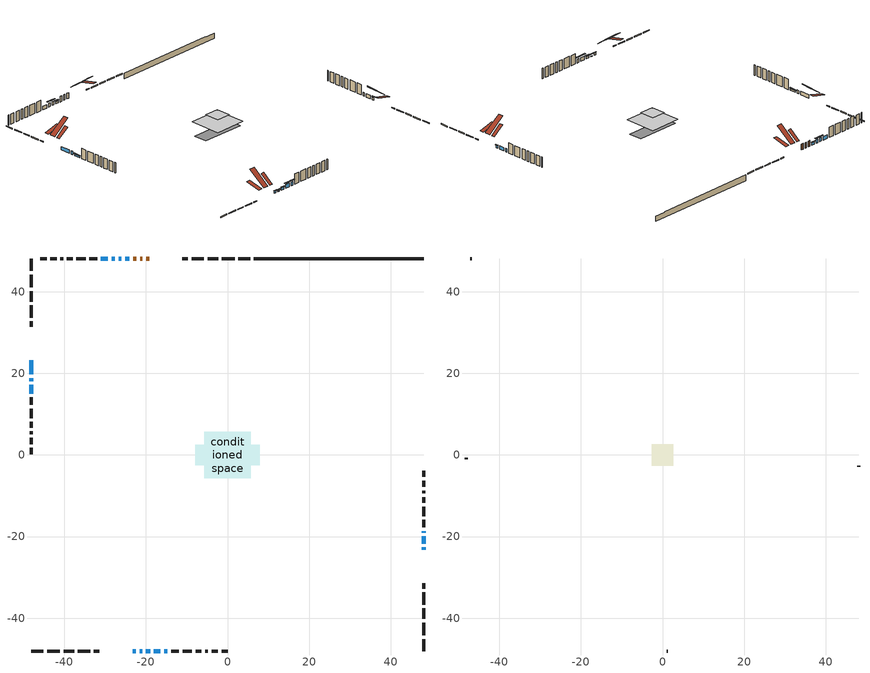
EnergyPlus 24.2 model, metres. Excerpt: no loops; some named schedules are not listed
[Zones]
conditioned space
 floor adiabatic (AdiabaticFloorConstruction): -5.71,-5.71 -5.71,5.71 5.71,5.71 5.71,-5.71 z1.99
 floor foundation (Slab1 construction): -7.89,-2.49 -7.89,2.49 7.89,2.49 7.89,-2.49 z-1.31
 wall outside (RimJoist1 construction): 5.56,48.04 2.67,48.04 / -48.04,-48.04 -45.15,-48.04 / -48.04,48.04 -48.04,45.15 / 48.04,-48.04 48.04,-45.15 z0.77:1.07
 wall outside (RimJoist2 construction): 1.74,48.04 -1.39,48.04 / -44.22,-48.04 -41.08,-48.04 / -48.04,44.22 -48.04,41.08 / 48.04,-44.22 48.04,-41.08 z0.77:1.07
 wall outside (RimJoist3 construction): -2.32,48.04 -4.89,48.04 / -40.16,-48.04 -37.59,-48.04 / -48.04,40.16 -48.04,37.59 / 48.04,-40.16 48.04,-37.59 z0.77:1.07
 wall outside (RimJoist4 construction): -5.81,48.04 -8.79,48.04 / -36.66,-48.04 -33.68,-48.04 / -48.04,36.66 -48.04,33.68 / 48.04,-36.66 48.04,-33.68 z0.77:1.07
 wall outside (RimJoist5 construction): -9.72,48.04 -11.04,48.04 / -32.76,-48.04 -31.44,-48.04 / -48.04,32.76 -48.04,31.44 / 48.04,-32.76 48.04,-31.44 z0.77:1.07
 wall outside (AdiabaticWallConstruction 1): -19.23,48.04 -19.93,48.04 / -20.86,48.04 -21.4,48.04 / -22.33,48.04 -23.12,48.04 z0.77:2.8
 wall outside (AdiabaticWallConstruction): -24.05,48.04 -25.12,48.04 / -23.25,-48.04 -22.49,-48.04 / -20.02,-48.04 -18.96,-48.04 z0.77:1.56; 48.04,-23.25 48.04,-22.64 z0.77:1.66; 48.04,-21.72 48.04,-19.98 / -48.04,23.25 -48.04,19.77 / 48.04,-19.05 48.04,-18.69 / -48.04,18.84 -48.04,18.13 / -29.3,48.04 -31.04,48.04 z0.77:1.99; -26.04,48.04 -26.66,48.04 / -27.58,48.04 -28.37,48.04 / -18.03,-48.04 -16.45,-48.04 / -15.52,-48.04 -14.74,-48.04 z0.77:2.12; -48.04,17.2 -48.04,15.07 z0.77:1.3; -21.56,-48.04 -20.95,-48.04 z0.77:1.05
 wall outside (Wall1 construction): -31.97,48.04 -33.85,48.04 / -13.81,-48.04 -11.93,-48.04 / -48.04,14.14 -48.04,12.26 / 48.04,-17.76 48.04,-15.88 z0.77:4.43
 wall outside (Wall2 construction): -34.78,48.04 -37.06,48.04 / -11,-48.04 -8.72,-48.04 / -48.04,11.33 -48.04,9.05 / 48.04,-14.95 48.04,-12.67 z0.77:4.43
 wall outside (Wall3 construction): -37.99,48.04 -39.38,48.04 / -7.79,-48.04 -6.4,-48.04 / -48.04,8.12 -48.04,6.73 / 48.04,-11.74 48.04,-10.35 z0.77:4.43
 wall outside (Wall4 construction): -40.31,48.04 -40.98,48.04 / -5.47,-48.04 -4.79,-48.04 / -48.04,5.8 -48.04,5.13 / 48.04,-9.42 48.04,-8.75 z0.77:4.43
 wall outside (Wall5 construction): -41.91,48.04 -43.43,48.04 / -3.86,-48.04 -2.34,-48.04 / -48.04,4.2 -48.04,2.67 / 48.04,-7.82 48.04,-6.3 z0.77:4.43
 wall outside (Wall6 construction): -44.36,48.04 -45.87,48.04 / -1.41,-48.04 0.09,-48.04 / -48.04,1.75 -48.04,0.24 / 48.04,-5.37 48.04,-3.86 z0.77:4.43
 wall foundation (FoundationWall1 construction): 6.49,48.04,-1.31 6.49,48.04,0.77 43.89,48.04,0.77 43.89,48.04,0.46 48.04,48.04,0.46 48.04,48.04,-1.31
 window (WindowConstruction): -24.05,48.04 -25.12,48.04 z0.77:1.56
 window (WindowConstruction 12): 48.04,-23.25 48.04,-22.64 z0.77:1.66
 window (WindowConstruction 7): 48.04,-21.71 48.04,-19.98 z0.77:1.99
 window (WindowConstruction 8): -26.04,48.04 -26.65,48.04 z0.77:2.12
 window (WindowConstruction 9): -23.25,-48.04 -22.49,-48.04 z0.77:1.56
 window (WindowConstruction 10): -48.04,23.25 -48.04,19.77 z0.77:1.99
 window (WindowConstruction 13): 48.04,-19.05 48.04,-18.69 z0.77:1.99
 window (WindowConstruction 14): -48.04,18.84 -48.04,18.13 z0.77:1.99
 window (WindowConstruction 1): -27.58,48.04 -28.37,48.04 z0.77:2.12
 window (WindowConstruction 2): -29.3,48.04 -31.04,48.04 z0.77:1.99
 window (WindowConstruction 3): -48.04,17.2 -48.04,15.07 z0.77:1.3
 window (WindowConstruction 11): -21.56,-48.04 -20.95,-48.04 z0.77:1.05
 window (WindowConstruction 4): -20.02,-48.04 -18.96,-48.04 z0.77:1.56
 window (WindowConstruction 5): -18.03,-48.04 -16.45,-48.04 z0.77:2.12
 window (WindowConstruction 6): -15.52,-48.04 -14.74,-48.04 z0.77:2.12
 door (Door): -19.23,48.04 -19.93,48.04 z0.77:2.8
 door (Door 1): -20.86,48.04 -21.4,48.04 z0.77:2.8
 door (Door 2): -22.33,48.04 -23.12,48.04 z0.77:2.8
 ceiling adiabatic (AdiabaticFloorConstruction): 5.71,-5.71 5.71,5.71 -5.71,5.71 -5.71,-5.71 z1.99
 roof outside (Roof3 construction): -18.3,48.04,4.43 -18.3,44.21,7.3 -17.1,44.21,7.3 -17.1,48.04,4.43; -24.18,-48.04,4.43 -24.18,-44.21,7.3 -25.38,-44.21,7.3 -25.38,-48.04,4.43; -48.04,24.18,4.43 -44.21,24.18,7.3 -44.21,25.38,7.3 -48.04,25.38,4.43; 48.04,-24.18,4.43 44.21,-24.18,7.3 44.21,-25.38,7.3 48.04,-25.38,4.43
attic - vented
 floor to conditioned space (Floor1 construction Reversed): -2.68,-2.68 -2.68,2.68 2.68,2.68 2.68,-2.68 z4.43
 floor to conditioned space (Floor2 construction Reversed): -2.26,-2.26 -2.26,2.26 2.26,2.26 2.26,-2.26 z4.43
 floor to conditioned space (Floor3 construction Reversed): -2.56,-2.56 -2.56,2.56 2.56,2.56 2.56,-2.56 z4.43
 wall outside (Wall7 construction): -46.8,48.04 -47.11,48.04 / 1.02,-48.04 1.34,-48.04 / -48.04,-0.69 -48.04,-1.01 / 48.04,-2.93 48.04,-2.62 z0.77:4.43
 roof outside (Roof1 construction): -13.33,48.04,4.43 -13.33,42.76,5.75 -11.97,42.76,5.75 -11.97,48.04,4.43; -29.15,-48.04,4.43 -29.15,-42.76,5.75 -30.51,-42.76,5.75 -30.51,-48.04,4.43; -48.04,29.15,4.43 -42.76,29.15,5.75 -42.76,30.51,5.75 -48.04,30.51,4.43; 48.04,-29.15,4.43 42.76,-29.15,5.75 42.76,-30.51,5.75 48.04,-30.51,4.43
 roof outside (Roof2 construction): -16.17,48.04,4.43 -16.17,41.93,9.01 -14.26,41.93,9.01 -14.26,48.04,4.43; -26.31,-48.04,4.43 -26.31,-41.93,9.01 -28.22,-41.93,9.01 -28.22,-48.04,4.43; -48.04,26.31,4.43 -41.93,26.31,9.01 -41.93,28.22,9.01 -48.04,28.22,4.43; 48.04,-26.31,4.43 41.93,-26.31,9.01 41.93,-28.22,9.01 48.04,-28.22,4.43
shading: -25.44,48.04 -23.72,48.04 -23.72,48.29 -25.44,48.29 z1.89; 48.04,-22.34 48.04,-23.55 48.29,-23.55 48.29,-22.34 z1.96; -27.26,48.04 -25.43,48.04 -25.43,48.34 -27.26,48.34 z2.73; -22.34,-48.04 -23.4,-48.04 -23.4,-48.24 -22.34,-48.24 z1.71; -29,48.04 -26.95,48.04 -26.95,48.34 -29,48.34 z2.75; -48.04,14.74 -48.04,17.53 -48.29,17.53 -48.29,14.74 z1.63; -20.39,-48.04 -22.12,-48.04 -22.12,-48.37 -20.39,-48.37 z1.61; -18.66,-48.04 -20.32,-48.04 -20.32,-48.29 -18.66,-48.29 z1.86; -15.82,-48.04 -18.66,-48.04 -18.66,-48.37 -15.82,-48.37 z2.75; -14.11,-48.04 -16.15,-48.04 -16.15,-48.37 -14.11,-48.37 z2.75
[Building]
Building 1: Terrain=Suburbs
[Site:Location]
Fredericton_NB: Latitude {deg}=45.87; Longitude {deg}=-66.54; Time Zone {hr}=-4; Elevation {m}=21; Keep Site Location Information=Yes
[Site:GroundTemperature:Shallow]
1.40444, -0.745387, -0.917552, 0.102649, 4.19819, 8.27465, 11.8087, 14.0475, 14.2377, 12.4168, 8.97287, 5.02146
[Site:WaterMainsTemperature]
Calculation Method=Schedule; Temperature Schedule=mains temperature schedule
[Material] Roughness=Rough; Thermal Absorptance=0.9
Name | Thickness {m} | Conductivity {W/m-K} | Density {kg/m3} | Specific Heat {J/kg-K} | Solar Absorptance | Visible Absorptance
asphalt or fiberglass shingles | 0.00635 | 0.162714 | 1121.4 | 1465.45 | 0.4 | 0.4
ceiling loosefill ins | 0.169333 | 0.0480833 | 16.02 | 1046.75 | 0.7 | 0.7
ceiling loosefill ins 1 | 0.254 | 0.0480833 | 16.02 | 1046.75 | 0.7 | 0.7
ceiling stud and cavity | 0.1397 | 0.185801 | 65.682 | 1177.47 | 0.7 | 0.7
ceiling stud and cavity 1 | 0.1397 | 0.146109 | 65.682 | 1177.47 | 0.7 | 0.7
ceiling stud and cavity 2 | 0.1397 | 0.130489 | 65.682 | 1177.47 | 0.7 | 0.7
concrete 4.0 in. | 0.1016 | 1.803125 | 2242.8 | 837.4 | 0.7 | 0.7
concrete 8.0 in. | 0.2032 | 1.803125 | 2242.8 | 837.4 | 0.7 | 0.7
door material | 0.04445 | 0.0451087 | 512.64 | 1214.23 | 0.7 | 0.7
exterior vertical ins | 0.0345519 | 0.029427 | 32.04 | 1214.23 | 0.7 | 0.7
floor covering | 0.0127 | 0.0433444 | 54.468 | 1339.84 | 0.6 | 0.6
floor rigid ins; wall rigid ins 1 | 0.512978 | 0.029427 | 32.04 | 1214.23 | 0.7 | 0.7
floor stud and cavity | 0.1397 | 1.75129 | 37.0049 | 1207.88 | 0.7 | 0.7
furniture material conditioned space 1 | 0.1524 | 0.115458 | 640.8 | 1214.23 | 0.6 | 0.6
gypsum board | 0.0127 | 0.160291 | 801 | 837.4 | 0.6 | 0.6
gypsum board 1 | 0.0127 | 0.160291 | 801 | 837.4 | 0.7 | 0.7
osb sheathing 0.5 in. | 0.0127 | 0.115458 | 512.64 | 1214.23 | 0.7 | 0.7
osb sheathing 0.75 in. | 0.01905 | 0.115458 | 512.64 | 1214.23 | 0.7 | 0.7
osb sheathing 2.0 in. | 0.0508 | 0.115458 | 512.64 | 1214.23 | 0.7 | 0.7
rim joist rigid ins; wall rigid ins | 0.051816 | 0.029427 | 32.04 | 1214.23 | 0.7 | 0.7
rim joist stud and cavity | 0.0508 | 0.229734 | 125.044 | 1163.47 | 0.6 | 0.6
rim joist stud and cavity 1 | 0.0508 | 0.02892 | 125.044 | 1163.47 | 0.6 | 0.6
rim joist stud and cavity 2 | 0.0508 | 0.0362173 | 125.044 | 1163.47 | 0.6 | 0.6
rim joist stud and cavity 3 | 0.0508 | 0.243296 | 125.044 | 1163.47 | 0.6 | 0.6
rim joist stud and cavity 4 | 0.0508 | 0.044277 | 125.044 | 1163.47 | 0.6 | 0.6
roof stud and cavity | 0.2032 | 0.140128 | 78.34581 | 1123.46 | 0.7 | 0.7
wall stud and cavity | 0.1397 | 0.087185 | 139.0536 | 1170.24 | 0.7 | 0.7
wall stud and cavity 1 | 0.1397 | 0.495891 | 139.0536 | 1170.24 | 0.7 | 0.7
wall stud and cavity 2 | 0.1397 | 0.0981912 | 139.0536 | 1170.24 | 0.7 | 0.7
wall stud and cavity 3 | 0.1397 | 0.104807 | 139.0536 | 1170.24 | 0.7 | 0.7
wall stud and cavity 4 | 0.1397 | 0.0983129 | 139.0536 | 1170.24 | 0.7 | 0.7
wall stud and cavity 5 | 0.1397 | 0.0985572 | 139.0536 | 1170.24 | 0.7 | 0.7
wall stud and cavity 6 | 0.0889 | 6.1454 | 50.32683 | 1063.81 | 0.6 | 0.6
wall stud and cavity 7 | 0.0889 | 0.380278 | 52.3479 | 1209.89 | 0.7 | 0.7
wall stud and cavity 8 | 0.0889 | 0.391764 | 83.0341 | 1211.67 | 0.7 | 0.7
wood siding | 0.0254 | 0.102417 | 544.68 | 1172.36 | 0.4 | 0.4
wood siding 1 | 0.00254 | 0.102417 | 544.68 | 1172.36 | 0.4 | 0.4
wood siding 2; wood siding 3; wood siding 4 | 0.0254 | 0.102417 | 544.68 | 1172.36 | 0.7 | 0.7
[WindowMaterial:SimpleGlazingSystem]
Name | U-Factor {W/m2-K} | Solar Heat Gain Coefficient
WindowMaterial | 2.12187 | 0.48
WindowMaterial 1 | 2.086665 | 0.5
WindowMaterial 2 | 1.95437 | 0.58
WindowMaterial 3 | 2.18546 | 0.43
WindowMaterial 4 | 2.00377 | 0.56
WindowMaterial 5 | 2.12868 | 0.47
WindowMaterial 6 | 2.10143 | 0.49
WindowMaterial 7 | 3.077476 | 0.48
WindowMaterial 8 | 2.97981 | 0.61
WindowMaterial 9 | 2.22918 | 0.4
[Construction]
AdiabaticFloorConstruction: floor stud and cavity, floor rigid ins, osb sheathing 0.75 in., floor covering
AdiabaticWallConstruction: wood siding 3, wall rigid ins 1, wall stud and cavity 7, gypsum board
AdiabaticWallConstruction 1: wood siding 4, wall rigid ins 1, wall stud and cavity 7, gypsum board
Door; Door 1; Door 2: door material
Floor1 construction Reversed: gypsum board, ceiling stud and cavity, ceiling loosefill ins
Floor2 construction Reversed: gypsum board, ceiling stud and cavity 1, ceiling loosefill ins 1
Floor3 construction Reversed: gypsum board, ceiling stud and cavity 2, ceiling loosefill ins 1
FoundationWall1 construction: concrete 8.0 in., gypsum board 1
furniture construction conditioned space 1: furniture material conditioned space 1
PartitionWallConstruction: gypsum board, wall stud and cavity 8, gypsum board
RimJoist1 construction: wood siding 2, rim joist rigid ins, osb sheathing 2.0 in., rim joist stud and cavity
RimJoist2 construction: wood siding 2, osb sheathing 2.0 in., rim joist stud and cavity 1
RimJoist3 construction: wood siding 2, osb sheathing 2.0 in., rim joist stud and cavity 2
RimJoist4 construction: wood siding 2, rim joist rigid ins, osb sheathing 2.0 in., rim joist stud and cavity 3
RimJoist5 construction: wood siding 2, osb sheathing 2.0 in., rim joist stud and cavity 4
Roof1 construction; Roof2 construction: asphalt or fiberglass shingles
Roof3 construction: asphalt or fiberglass shingles, osb sheathing 0.75 in., roof stud and cavity, gypsum board
Slab1 construction: concrete 4.0 in.
Wall1 construction: wood siding, osb sheathing 0.5 in., wall stud and cavity, gypsum board
Wall2 construction: wood siding, wall rigid ins, osb sheathing 0.5 in., wall stud and cavity 1, gypsum board
Wall3 construction: wood siding, osb sheathing 0.5 in., wall stud and cavity 2, gypsum board
Wall4 construction: wood siding, osb sheathing 0.5 in., wall stud and cavity 3, gypsum board
Wall5 construction: wood siding, osb sheathing 0.5 in., wall stud and cavity 4, gypsum board
Wall6 construction: wood siding, osb sheathing 0.5 in., wall stud and cavity 5, gypsum board
Wall7 construction: wood siding 1, wall stud and cavity 6
WindowConstruction; WindowConstruction 4: WindowMaterial
WindowConstruction 1; WindowConstruction 6; WindowConstruction 7: WindowMaterial 1
WindowConstruction 10; WindowConstruction 2: WindowMaterial 2
WindowConstruction 11: WindowMaterial 7
WindowConstruction 12: WindowMaterial 8
WindowConstruction 13; WindowConstruction 14: WindowMaterial 9
WindowConstruction 3: WindowMaterial 3
WindowConstruction 5: WindowMaterial 4
WindowConstruction 8: WindowMaterial 5
WindowConstruction 9: WindowMaterial 6
[Zone] Multiplier=1; Part of Total Floor Area=Yes
Name | Volume {m3}
attic - vented | 48.9361
conditioned space | 481.6
[Space]
Name | Zone | Volume {m3}
attic - vented 1 | attic - vented | 48.9361
conditioned space 1 | conditioned space | 481.6
[ZoneInfiltration:EffectiveLeakageArea]
infil attic - vented 1: Zone or Space=attic - vented 1; Schedule=Always On Discrete; Effective Air Leakage Area {cm2}=3021.6; Stack Coefficient=0.000573189; Wind Coefficient=1.61759e-05
[ZoneMixing]
whole house fan mix: Zone or Space=attic - vented; Schedule=Always On Continuous; Design Flow Rate Calculation Method=Flow/Zone; Design Flow Rate {m3/s}=0; Source Zone or Space=conditioned space
[SurfaceProperty:ExposedFoundationPerimeter]
Slab1: Exposed Perimeter Calculation Method=TotalExposedPerimeter; Total Exposed Perimeter {m}=41.55
[InternalMass] Zone or ZoneList=conditioned space; Space or SpaceList=conditioned space 1
Name | Construction | Surface Area {m2}
furniture mass conditioned space 1 | furniture construction conditioned space 1 | 83.568
partition wall mass | PartitionWallConstruction | 208.92
[Lights]
interior lighting: Zone or ZoneList or Space or SpaceList=conditioned space 1; Schedule=interior lighting schedule; Design Level Calculation Method=LightingLevel; Lighting Level {W}=343.2; Return Air Fraction=0; Fraction Radiant=0.6; Fraction Visible=0.2; Fraction Replaceable=1
[People]
occupants: Zone or ZoneList or Space or SpaceList=conditioned space 1; Number of People Schedule=occupants schedule; Number of People Calculation Method=People; Number of People=3; Fraction Radiant=0.314171; Sensible Heat Fraction=0.56303; Activity Level Schedule=occupants activity schedule; Carbon Dioxide Generation Rate {m3/s-W}=0; Enable ASHRAE 55 Comfort Warnings=No; Mean Radiant Temperature Calculation Type=EnclosureAveraged
[ElectricEquipment] Zone or ZoneList or Space or SpaceList=conditioned space 1; Design Level Calculation Method=EquipmentLevel
Name | Schedule | Design Level {W} | Fraction Latent | Fraction Radiant | Fraction Lost
clothes dryer | clothes dryer schedule | 140.772 | 0.015 | 0.081 | 0.85
clothes washer | clothes washer schedule | 32.1985 | 0.03 | 0.162 | 0.7
cooking range | cooking range schedule | 215.147 | 0.08 | 0.432 | 0.2
dishwasher | dishwasher schedule | 66.8632 | 0.3 | 0.18 | 0.4
fridge | fridge schedule | 72.9452 | 0 | 0.6 | 0
mech vent bath fan 0 | mech vent bath fan 0 schedule | 25.1 | 0 | 0 | 1
mech vent bath fan 1 | mech vent bath fan 1 schedule | 25.1 | 0 | 0 | 1
mech vent house fan | mech vent house fan schedule | 0 | 0 | 0 | 1
mech vent house fan cfis | mech vent house fan cfis schedule | 0 | 0 | 0 | 0
misc plug loads | misc plug loads schedule | 494.7 | 0.045 | 0.513 | 0.1
whole house fan | Always On Discrete | 0 | 0 | 0 | 1
[OtherEquipment] Zone or ZoneList or Space or SpaceList=conditioned space 1; Design Level Calculation Method=EquipmentLevel
Name | Fuel Type | Schedule | Design Level {W} | Fraction Latent | Fraction Radiant | Fraction Lost
clothes dryer 1 | Electricity | clothes dryer schedule | 0 | 0.015 | 0.081 | 0.85
cooking range 1 | Electricity | cooking range schedule | 0 | 0.08 | 0.432 | 0.2
general water use latent | None | general water use schedule | 62.594 | 1 | 0 | 0
general water use sensible | None | general water use schedule | -61.6891 | 0 | 0.6 | 0
mech vent house fan latent load | None | Always On Discrete | 0 | 1 | 0 | 0
mech vent house fan sensible load | None | Always On Discrete | 0 | 0 | 0 | 0
water heater energy adjustment1 | Electricity | Always On Discrete | 0.01 | 0 | 0 | 1
[ZoneInfiltration:DesignFlowRate] Zone or ZoneList or Space or SpaceList=conditioned space 1; Schedule=Always On Discrete; Design Flow Rate Calculation Method=Flow/Zone; Design Flow Rate {m3/s}=0
infil flow; natural vent flow; whole house fan flow
[Foundation:Kiva]
Foundation Kiva 1: Initial Indoor Air Temperature {C}=18; Wall Height Above Grade {m}=0.769986; Wall Depth Below Slab {m}=0.2032; Custom Block Material Name 1=exterior vertical ins; Custom Block Depth 1 {m}=2.07999; Custom Block X Position 1 {m}=0.2159; Custom Block Z Position 1 {m}=0
[Foundation:Kiva:Settings]
Soil Conductivity {W/m-K}=0.849921; Soil Density {kg/m3}=1842.3; Soil Specific Heat {J/kg-K}=418.7; Ground Solar Absorptivity=0.9; Ground Thermal Absorptivity=0.9; Ground Surface Roughness {m}=0.03; Far-Field Width {m}=40; Deep-Ground Boundary Condition=ZeroFlux; Deep-Ground Depth {m}=40; Minimum Cell Dimension {m}=0.2; Maximum Cell Growth Coefficient=3; Simulation Timestep=Timestep
[Exterior:Lights]
exterior lighting: Schedule=exterior lighting schedule; Design Level {W}=75.6
[Schedule:Constant]
Name | Hourly Value
Always On Continuous; mech vent house fan schedule; mech vent house fan cfis schedule; Always On Discrete | 1
occupants activity schedule | 117.228
fridge schedule | 0
[Schedule:Week:Daily]
interior lighting schedule Week Rule - Jan1-Jan27: interior lighting schedule day, interior lighting schedule day, interior lighting schedule day, interior lighting schedule day, interior lighting schedule day, interior lighting schedule day, interior lighting schedule day, interior lighting schedule default day, interior lighting schedule default day, interior lighting schedule default day, interior lighting schedule default day, interior lighting schedule default day
interior lighting schedule Week Rule - Jan28-Feb3: interior lighting schedule day, interior lighting schedule day, interior lighting schedule day, interior lighting schedule day, interior lighting schedule day 1, interior lighting schedule day 1, interior lighting schedule day 1, interior lighting schedule default day, interior lighting schedule default day, interior lighting schedule default day, interior lighting schedule default day, interior lighting schedule default day
interior lighting schedule Week Rule - Feb4-Feb24: interior lighting schedule day 1, interior lighting schedule day 1, interior lighting schedule day 1, interior lighting schedule day 1, interior lighting schedule day 1, interior lighting schedule day 1, interior lighting schedule day 1, interior lighting schedule default day, interior lighting schedule default day, interior lighting schedule default day, interior lighting schedule default day, interior lighting schedule default day
interior lighting schedule Week Rule - Feb25-Mar3: interior lighting schedule day 1, interior lighting schedule day 1, interior lighting schedule day 1, interior lighting schedule day 1, interior lighting schedule day 2, interior lighting schedule day 2, interior lighting schedule day 2, interior lighting schedule default day, interior lighting schedule default day, interior lighting schedule default day, interior lighting schedule default day, interior lighting schedule default day
interior lighting schedule Week Rule - Mar4-Mar31: interior lighting schedule day 2, interior lighting schedule day 2, interior lighting schedule day 2, interior lighting schedule day 2, interior lighting schedule day 2, interior lighting schedule day 2, interior lighting schedule day 2, interior lighting schedule default day, interior lighting schedule default day, interior lighting schedule default day, interior lighting schedule default day, interior lighting schedule default day
interior lighting schedule Week Rule - Apr1-Apr28: interior lighting schedule day 3, interior lighting schedule day 3, interior lighting schedule day 3, interior lighting schedule day 3, interior lighting schedule day 3, interior lighting schedule day 3, interior lighting schedule day 3, interior lighting schedule default day, interior lighting schedule default day, interior lighting schedule default day, interior lighting schedule default day, interior lighting schedule default day
interior lighting schedule Week Rule - Apr29-May5: interior lighting schedule day 3, interior lighting schedule day 3, interior lighting schedule day 4, interior lighting schedule day 4, interior lighting schedule day 4, interior lighting schedule day 4, interior lighting schedule day 4, interior lighting schedule default day, interior lighting schedule default day, interior lighting schedule default day, interior lighting schedule default day, interior lighting schedule default day
interior lighting schedule Week Rule - May6-May26: interior lighting schedule day 4, interior lighting schedule day 4, interior lighting schedule day 4, interior lighting schedule day 4, interior lighting schedule day 4, interior lighting schedule day 4, interior lighting schedule day 4, interior lighting schedule default day, interior lighting schedule default day, interior lighting schedule default day, interior lighting schedule default day, interior lighting schedule default day
interior lighting schedule Week Rule - May27-Jun2: interior lighting schedule day 4, interior lighting schedule day 4, interior lighting schedule day 4, interior lighting schedule day 4, interior lighting schedule day 4, interior lighting schedule day 5, interior lighting schedule day 5, interior lighting schedule default day, interior lighting schedule default day, interior lighting schedule default day, interior lighting schedule default day, interior lighting schedule default day
interior lighting schedule Week Rule - Jun3-Jun30: interior lighting schedule day 5, interior lighting schedule day 5, interior lighting schedule day 5, interior lighting schedule day 5, interior lighting schedule day 5, interior lighting schedule day 5, interior lighting schedule day 5, interior lighting schedule default day, interior lighting schedule default day, interior lighting schedule default day, interior lighting schedule default day, interior lighting schedule default day
interior lighting schedule Week Rule - Jul1-Jul28: interior lighting schedule day 6, interior lighting schedule day 6, interior lighting schedule day 6, interior lighting schedule day 6, interior lighting schedule day 6, interior lighting schedule day 6, interior lighting schedule day 6, interior lighting schedule default day, interior lighting schedule default day, interior lighting schedule default day, interior lighting schedule default day, interior lighting schedule default day
interior lighting schedule Week Rule - Jul29-Aug4: interior lighting schedule day 6, interior lighting schedule day 6, interior lighting schedule day 6, interior lighting schedule day 7, interior lighting schedule day 7, interior lighting schedule day 7, interior lighting schedule day 7, interior lighting schedule default day, interior lighting schedule default day, interior lighting schedule default day, interior lighting schedule default day, interior lighting schedule default day
interior lighting schedule Week Rule - Aug5-Aug25: interior lighting schedule day 7, interior lighting schedule day 7, interior lighting schedule day 7, interior lighting schedule day 7, interior lighting schedule day 7, interior lighting schedule day 7, interior lighting schedule day 7, interior lighting schedule default day, interior lighting schedule default day, interior lighting schedule default day, interior lighting schedule default day, interior lighting schedule default day
interior lighting schedule Week Rule - Aug26-Sep1: interior lighting schedule day 7, interior lighting schedule day 7, interior lighting schedule day 7, interior lighting schedule day 7, interior lighting schedule day 7, interior lighting schedule day 7, interior lighting schedule day 8, interior lighting schedule default day, interior lighting schedule default day, interior lighting schedule default day, interior lighting schedule default day, interior lighting schedule default day
interior lighting schedule Week Rule - Sep2-Sep29: interior lighting schedule day 8, interior lighting schedule day 8, interior lighting schedule day 8, interior lighting schedule day 8, interior lighting schedule day 8, interior lighting schedule day 8, interior lighting schedule day 8, interior lighting schedule default day, interior lighting schedule default day, interior lighting schedule default day, interior lighting schedule default day, interior lighting schedule default day
interior lighting schedule Week Rule - Sep30-Oct6: interior lighting schedule day 8, interior lighting schedule day 9, interior lighting schedule day 9, interior lighting schedule day 9, interior lighting schedule day 9, interior lighting schedule day 9, interior lighting schedule day 9, interior lighting schedule default day, interior lighting schedule default day, interior lighting schedule default day, interior lighting schedule default day, interior lighting schedule default day
interior lighting schedule Week Rule - Oct7-Oct27: interior lighting schedule day 9, interior lighting schedule day 9, interior lighting schedule day 9, interior lighting schedule day 9, interior lighting schedule day 9, interior lighting schedule day 9, interior lighting schedule day 9, interior lighting schedule default day, interior lighting schedule default day, interior lighting schedule default day, interior lighting schedule default day, interior lighting schedule default day
interior lighting schedule Week Rule - Oct28-Nov3: interior lighting schedule day 9, interior lighting schedule day 9, interior lighting schedule day 9, interior lighting schedule day 9, interior lighting schedule day 10, interior lighting schedule day 10, interior lighting schedule day 10, interior lighting schedule default day, interior lighting schedule default day, interior lighting schedule default day, interior lighting schedule default day, interior lighting schedule default day
interior lighting schedule Week Rule - Nov4-Nov24: interior lighting schedule day 10, interior lighting schedule day 10, interior lighting schedule day 10, interior lighting schedule day 10, interior lighting schedule day 10, interior lighting schedule day 10, interior lighting schedule day 10, interior lighting schedule default day, interior lighting schedule default day, interior lighting schedule default day, interior lighting schedule default day, interior lighting schedule default day
interior lighting schedule Week Rule - Nov25-Dec1: interior lighting schedule day 10, interior lighting schedule day 10, interior lighting schedule day 10, interior lighting schedule day 10, interior lighting schedule day 10, interior lighting schedule day 10, interior lighting schedule day 11, interior lighting schedule default day, interior lighting schedule default day, interior lighting schedule default day, interior lighting schedule default day, interior lighting schedule default day
interior lighting schedule Week Rule - Dec2-Dec31: interior lighting schedule day 11, interior lighting schedule day 11, interior lighting schedule day 11, interior lighting schedule day 11, interior lighting schedule day 11, interior lighting schedule day 11, interior lighting schedule day 11, interior lighting schedule default day, interior lighting schedule default day, interior lighting schedule default day, interior lighting schedule default day, interior lighting schedule default day
occupants schedule Week Rule - Jan1-Dec31: occupants schedule day, occupants schedule day, occupants schedule day, occupants schedule day, occupants schedule day, occupants schedule day, occupants schedule day, occupants schedule default day, occupants schedule default day, occupants schedule default day, occupants schedule default day, occupants schedule default day
clothes dryer schedule Week Rule - Jan1-Dec31: clothes dryer schedule day, clothes dryer schedule day, clothes dryer schedule day, clothes dryer schedule day, clothes dryer schedule day, clothes dryer schedule day, clothes dryer schedule day, clothes dryer schedule default day, clothes dryer schedule default day, clothes dryer schedule default day, clothes dryer schedule default day, clothes dryer schedule default day
clothes washer schedule Week Rule - Jan1-Dec31: clothes washer schedule day, clothes washer schedule day, clothes washer schedule day, clothes washer schedule day, clothes washer schedule day, clothes washer schedule day, clothes washer schedule day, clothes washer schedule default day, clothes washer schedule default day, clothes washer schedule default day, clothes washer schedule default day, clothes washer schedule default day
cooking range schedule Week Rule - Jan1-Dec31: cooking range schedule day, cooking range schedule day, cooking range schedule day, cooking range schedule day, cooking range schedule day, cooking range schedule day, cooking range schedule day, cooking range schedule default day, cooking range schedule default day, cooking range schedule default day, cooking range schedule default day, cooking range schedule default day
dishwasher schedule Week Rule - Jan1-Dec31: dishwasher schedule day, dishwasher schedule day, dishwasher schedule day, dishwasher schedule day, dishwasher schedule day, dishwasher schedule day, dishwasher schedule day, dishwasher schedule default day, dishwasher schedule default day, dishwasher schedule default day, dishwasher schedule default day, dishwasher schedule default day
mech vent bath fan 0 schedule Week Rule - Jan1-Dec31: mech vent bath fan 0 schedule day, mech vent bath fan 0 schedule day, mech vent bath fan 0 schedule day, mech vent bath fan 0 schedule day, mech vent bath fan 0 schedule day, mech vent bath fan 0 schedule day, mech vent bath fan 0 schedule day, mech vent bath fan 0 schedule default day, mech vent bath fan 0 schedule default day, mech vent bath fan 0 schedule default day, mech vent bath fan 0 schedule default day, mech vent bath fan 0 schedule default day
mech vent bath fan 1 schedule Week Rule - Jan1-Dec31: mech vent bath fan 1 schedule day, mech vent bath fan 1 schedule day, mech vent bath fan 1 schedule day, mech vent bath fan 1 schedule day, mech vent bath fan 1 schedule day, mech vent bath fan 1 schedule day, mech vent bath fan 1 schedule day, mech vent bath fan 1 schedule default day, mech vent bath fan 1 schedule default day, mech vent bath fan 1 schedule default day, mech vent bath fan 1 schedule default day, mech vent bath fan 1 schedule default day
misc plug loads schedule Week Rule - Jan1-Dec31: misc plug loads schedule day, misc plug loads schedule day, misc plug loads schedule day, misc plug loads schedule day, misc plug loads schedule day, misc plug loads schedule day, misc plug loads schedule day, misc plug loads schedule default day, misc plug loads schedule default day, misc plug loads schedule default day, misc plug loads schedule default day, misc plug loads schedule default day
general water use schedule Week Rule - Jan1-Dec31: general water use schedule day, general water use schedule day, general water use schedule day, general water use schedule day, general water use schedule day, general water use schedule day, general water use schedule day, general water use schedule default day, general water use schedule default day, general water use schedule default day, general water use schedule default day, general water use schedule default day
exterior lighting schedule Week Rule - Jan1-Jan27: exterior lighting schedule day, exterior lighting schedule day, exterior lighting schedule day, exterior lighting schedule day, exterior lighting schedule day, exterior lighting schedule day, exterior lighting schedule day, exterior lighting schedule default day, exterior lighting schedule default day, exterior lighting schedule default day, exterior lighting schedule default day, exterior lighting schedule default day
exterior lighting schedule Week Rule - Jan28-Feb3: exterior lighting schedule day, exterior lighting schedule day, exterior lighting schedule day, exterior lighting schedule day, exterior lighting schedule day 1, exterior lighting schedule day 1, exterior lighting schedule day 1, exterior lighting schedule default day, exterior lighting schedule default day, exterior lighting schedule default day, exterior lighting schedule default day, exterior lighting schedule default day
[Schedule:Year]
interior lighting schedule: interior lighting schedule Week Rule - Jan1-Jan27, 1, 1, 1, 27, interior lighting schedule Week Rule - Jan28-Feb3, 1, 28, 2, 3, interior lighting schedule Week Rule - Feb4-Feb24, 2, 4, 2, 24, interior lighting schedule Week Rule - Feb25-Mar3, 2, 25, 3, 3, interior lighting schedule Week Rule - Mar4-Mar31, 3, 4, 3, 31, interior lighting schedule Week Rule - Apr1-Apr28, 4, 1, 4, 28, interior lighting schedule Week Rule - Apr29-May5, 4, 29, 5, 5, interior lighting schedule Week Rule - May6-May26, 5, 6, 5, 26, interior lighting schedule Week Rule - May27-Jun2, 5, 27, 6, 2, interior lighting schedule Week Rule - Jun3-Jun30, 6, 3, 6, 30, interior lighting schedule Week Rule - Jul1-Jul28, 7, 1, 7, 28, interior lighting schedule Week Rule - Jul29-Aug4, 7, 29, 8, 4, interior lighting schedule Week Rule - Aug5-Aug25, 8, 5, 8, 25, interior lighting schedule Week Rule - Aug26-Sep1, 8, 26, 9, 1, interior lighting schedule Week Rule - Sep2-Sep29, 9, 2, 9, 29, interior lighting schedule Week Rule - Sep30-Oct6, 9, 30, 10, 6, interior lighting schedule Week Rule - Oct7-Oct27, 10, 7, 10, 27, interior lighting schedule Week Rule - Oct28-Nov3, 10, 28, 11, 3, interior lighting schedule Week Rule - Nov4-Nov24, 11, 4, 11, 24, interior lighting schedule Week Rule - Nov25-Dec1, 11, 25, 12, 1, interior lighting schedule Week Rule - Dec2-Dec31, 12, 2, 12, 31
occupants schedule: occupants schedule Week Rule - Jan1-Dec31, 1, 1, 12, 31
clothes dryer schedule: clothes dryer schedule Week Rule - Jan1-Dec31, 1, 1, 12, 31
clothes washer schedule: clothes washer schedule Week Rule - Jan1-Dec31, 1, 1, 12, 31
cooking range schedule: cooking range schedule Week Rule - Jan1-Dec31, 1, 1, 12, 31
dishwasher schedule: dishwasher schedule Week Rule - Jan1-Dec31, 1, 1, 12, 31
mech vent bath fan 0 schedule: mech vent bath fan 0 schedule Week Rule - Jan1-Dec31, 1, 1, 12, 31
mech vent bath fan 1 schedule: mech vent bath fan 1 schedule Week Rule - Jan1-Dec31, 1, 1, 12, 31
misc plug loads schedule: misc plug loads schedule Week Rule - Jan1-Dec31, 1, 1, 12, 31
general water use schedule: general water use schedule Week Rule - Jan1-Dec31, 1, 1, 12, 31
exterior lighting schedule: exterior lighting schedule Week Rule - Jan1-Jan27, 1, 1, 1, 27, exterior lighting schedule Week Rule - Jan28-Feb3, 1, 28, 2, 3, exterior lighting schedule Week Rule - Feb4-Feb24, 2, 4, 2, 24, exterior lighting schedule Week Rule - Feb25-Mar3, 2, 25, 3, 3, exterior lighting schedule Week Rule - Mar4-Mar31, 3, 4, 3, 31, exterior lighting schedule Week Rule - Apr1-Apr28, 4, 1, 4, 28, exterior lighting schedule Week Rule - Apr29-May5, 4, 29, 5, 5, exterior lighting schedule Week Rule - May6-May26, 5, 6, 5, 26, exterior lighting schedule Week Rule - May27-Jun2, 5, 27, 6, 2, exterior lighting schedule Week Rule - Jun3-Jun30, 6, 3, 6, 30, exterior lighting schedule Week Rule - Jul1-Jul28, 7, 1, 7, 28, exterior lighting schedule Week Rule - Jul29-Aug4, 7, 29, 8, 4, exterior lighting schedule Week Rule - Aug5-Aug25, 8, 5, 8, 25, exterior lighting schedule Week Rule - Aug26-Sep1, 8, 26, 9, 1, exterior lighting schedule Week Rule - Sep2-Sep29, 9, 2, 9, 29, exterior lighting schedule Week Rule - Sep30-Oct6, 9, 30, 10, 6, exterior lighting schedule Week Rule - Oct7-Oct27, 10, 7, 10, 27, exterior lighting schedule Week Rule - Oct28-Nov3, 10, 28, 11, 3, exterior lighting schedule Week Rule - Nov4-Nov24, 11, 4, 11, 24, exterior lighting schedule Week Rule - Nov25-Dec1, 11, 25, 12, 1, exterior lighting schedule Week Rule - Dec2-Dec31, 12, 2, 12, 31
[Schedule:Compact]
mains temperature schedule: Through: 01/01, For: AllDays, Until: 24:00, 6.14222, Through: 01/02, For: AllDays, Until: 24:00, 6.07056, Through: 01/03, For: AllDays, Until: 24:00, 6.00056, Through: 01/04, For: AllDays, Until: 24:00, 5.93111, Through: 01/05, For: AllDays, Until: 24:00, 5.86333, Through: 01/06, For: AllDays, Until: 24:00, 5.79611, Through: 01/07, For: AllDays, Until: 24:00, 5.73056, Through: 01/08, For: AllDays, Until: 24:00, 5.66611, Through: 01/09, For: AllDays, Until: 24:00, 5.60278, Through: 01/10, For: AllDays, Until: 24:00, 5.54056, Through: 01/11, For: AllDays, Until: 24:00, 5.48, Through: 01/12, For: AllDays, Until: 24:00, 5.42056, Through: 01/13, For: AllDays, Until: 24:00, 5.36222, Through: 01/14, For: AllDays, Until: 24:00, 5.30556, Through: 01/15, For: AllDays, Until: 24:00, 5.25, Through: 01/16, For: AllDays, Until: 24:00, 5.19611, Through: 01/17, For: AllDays, Until: 24:00, 5.14333, Through: 01/18, For: AllDays, Until: 24:00, 5.09167, Through: 01/19, For: AllDays, Until: 24:00, 5.04167, Through: 01/20, For: AllDays, Until: 24:00, 4.99333, Through: 01/21, For: AllDays, Until: 24:00, 4.94611, Through: 01/22, For: AllDays, Until: 24:00, 4.90056, Through: 01/23, For: AllDays, Until: 24:00, 4.85611, Through: 01/24, For: AllDays, Until: 24:00, 4.81389, Through: 01/25, For: AllDays, Until: 24:00, 4.77222, Through: 01/26, For: AllDays, Until: 24:00, 4.73278, Through: 01/27, For: AllDays, Until: 24:00, 4.69444, Through: 01/28, For: AllDays, Until: 24:00, 4.65778, Through: 01/29, For: AllDays, Until: 24:00, 4.62278, Through: 01/30, For: AllDays, Until: 24:00, 4.58889, Through: 01/31, For: AllDays, Until: 24:00, 4.55667, Through: 02/01, For: AllDays, Until: 24:00, 4.52611, Through: 02/02, For: AllDays, Until: 24:00, 4.49722, Through: 02/03, For: AllDays, Until: 24:00, 4.47, Through: 02/04, For: AllDays, Until: 24:00, 4.44389, Through: 02/05, For: AllDays, Until: 24:00, 4.42, Through: 02/06, For: AllDays, Until: 24:00, 4.39722, Through: 02/07, For: AllDays, Until: 24:00, 4.37611, Through: 02/08, For: AllDays, Until: 24:00, 4.35722, Through: 02/09, For: AllDays, Until: 24:00, 4.33944, Through: 02/10, For: AllDays, Until: 24:00, 4.32333, Through: 02/11, For: AllDays, Until: 24:00, 4.30889, Through: 02/12, For: AllDays, Until: 24:00, 4.29556, Through: 02/13, For: AllDays, Until: 24:00, 4.28444, Through: 02/14, For: AllDays, Until: 24:00, 4.275, Through: 02/15, For: AllDays, Until: 24:00, 4.26722, Through: 02/16, For: AllDays, Until: 24:00, 4.26056, Through: 02/17, For: AllDays, Until: 24:00, 4.25611, Through: 02/18, For: AllDays, Until: 24:00, 4.25333, Through: 02/19, For: AllDays, Until: 24:00, 4.25167, Through: 02/20, For: AllDays, Until: 24:00, 4.25222, Through: 02/21, For: AllDays, Until: 24:00, 4.25389, Through: 02/22, For: AllDays, Until: 24:00, 4.25778, Through: 02/23, For: AllDays, Until: 24:00, 4.26278, Through: 02/24, For: AllDays, Until: 24:00, 4.27, Through: 02/25, For: AllDays, Until: 24:00, 4.27833, Through: 02/26, For: AllDays, Until: 24:00, 4.28889, Through: 02/27, For: AllDays, Until: 24:00, 4.30056, Through: 02/28, For: AllDays, Until: 24:00, 4.31389, Through: 03/01, For: AllDays, Until: 24:00, 4.32944, Through: 03/02, For: AllDays, Until: 24:00, 4.34611, Through: 03/03, For: AllDays, Until: 24:00, 4.36444, Through: 03/04, For: AllDays, Until: 24:00, 4.38444, Through: 03/05, For: AllDays, Until: 24:00, 4.40611, Through: 03/06, For: AllDays, Until: 24:00, 4.42944, Through: 03/07, For: AllDays, Until: 24:00, 4.45389, Through: 03/08, For: AllDays, Until: 24:00, 4.48056, Through: 03/09, For: AllDays, Until: 24:00, 4.50833, Through: 03/10, For: AllDays, Until: 24:00, 4.53778, Through: 03/11, For: AllDays, Until: 24:00, 4.56889, Through: 03/12, For: AllDays, Until: 24:00, 4.60167, Through: 03/13, For: AllDays, Until: 24:00, 4.63611, Through: 03/14, For: AllDays, Until: 24:00, 4.67167, Through: 03/15, For: AllDays, Until: 24:00, 4.70889, Through: 03/16, For: AllDays, Until: 24:00, 4.74778, Through: 03/17, For: AllDays, Until: 24:00, 4.78833, Through: 03/18, For: AllDays, Until: 24:00, 4.83, Through: 03/19, For: AllDays, Until: 24:00, 4.87333, Through: 03/20, For: AllDays, Until: 24:00, 4.91833, Through: 03/21, For: AllDays, Until: 24:00, 4.96444, Through: 03/22, For: AllDays, Until: 24:00, 5.01222, Through: 03/23, For: AllDays, Until: 24:00, 5.06111, Through: 03/24, For: AllDays, Until: 24:00, 5.11167, Through: 03/25, For: AllDays, Until: 24:00, 5.16389, Through: 03/26, For: AllDays, Until: 24:00, 5.21722, Through: 03/27, For: AllDays, Until: 24:00, 5.27167, Through: 03/28, For: AllDays, Until: 24:00, 5.32778, Through: 03/29, For: AllDays, Until: 24:00, 5.385, Through: 03/30, For: AllDays, Until: 24:00, 5.44389, Through: 03/31, For: AllDays, Until: 24:00, 5.50333, Through: 04/01, For: AllDays, Until: 24:00, 5.565, Through: 04/02, For: AllDays, Until: 24:00, 5.62722, Through: 04/03, For: AllDays, Until: 24:00, 5.69111, Through: 04/04, For: AllDays, Until: 24:00, 5.75611, Through: 04/05, For: AllDays, Until: 24:00, 5.82222, Through: 04/06, For: AllDays, Until: 24:00, 5.88944, Through: 04/07, For: AllDays, Until: 24:00, 5.95833, Through: 04/08, For: AllDays, Until: 24:00, 6.02778, Through: 04/09, For: AllDays, Until: 24:00, 6.09833, Through: 04/10, For: AllDays, Until: 24:00, 6.17056, Through: 04/11, For: AllDays, Until: 24:00, 6.24333, Through: 04/12, For: AllDays, Until: 24:00, 6.31778, Through: 04/13, For: AllDays, Until: 24:00, 6.39278, Through: 04/14, For: AllDays, Until: 24:00, 6.46889, Through: 04/15, For: AllDays, Until: 24:00, 6.54611, Through: 04/16, For: AllDays, Until: 24:00, 6.62389, Through: 04/17, For: AllDays, Until: 24:00, 6.70278, Through: 04/18, For: AllDays, Until: 24:00, 6.78278, Through: 04/19, For: AllDays, Until: 24:00, 6.86389, Through: 04/20, For: AllDays, Until: 24:00, 6.94556, Through: 04/21, For: AllDays, Until: 24:00, 7.02833, Through: 04/22, For: AllDays, Until: 24:00, 7.11167, Through: 04/23, For: AllDays, Until: 24:00, 7.19556, Through: 04/24, For: AllDays, Until: 24:00, 7.28056, Through: 04/25, For: AllDays, Until: 24:00, 7.36667, Through: 04/26, For: AllDays, Until: 24:00, 7.45333, Through: 04/27, For: AllDays, Until: 24:00, 7.54056, Through: 04/28, For: AllDays, Until: 24:00, 7.62833, Through: 04/29, For: AllDays, Until: 24:00, 7.71667, Through: 04/30, For: AllDays, Until: 24:00, 7.80611, Through: 05/01, For: AllDays, Until: 24:00, 7.89556, Through: 05/02, For: AllDays, Until: 24:00, 7.98611, Through: 05/03, For: AllDays, Until: 24:00, 8.07667, Through: 05/04, For: AllDays, Until: 24:00, 8.16833, Through: 05/05, For: AllDays, Until: 24:00, 8.26, Through: 05/06, For: AllDays, Until: 24:00, 8.35222, Through: 05/07, For: AllDays, Until: 24:00, 8.445, Through: 05/08, For: AllDays, Until: 24:00, 8.53833, Through: 05/09, For: AllDays, Until: 24:00, 8.63222, Through: 05/10, For: AllDays, Until: 24:00, 8.72611, Through: 05/11, For: AllDays, Until: 24:00, 8.82, Through: 05/12, For: AllDays, Until: 24:00, 8.915, Through: 05/13, For: AllDays, Until: 24:00, 9.00944, Through: 05/14, For: AllDays, Until: 24:00, 9.10444, Through: 05/15, For: AllDays, Until: 24:00, 9.2, Through: 05/16, For: AllDays, Until: 24:00, 9.29556, Through: 05/17, For: AllDays, Until: 24:00, 9.39111, Through: 05/18, For: AllDays, Until: 24:00, 9.48667, Through: 05/19, For: AllDays, Until: 24:00, 9.58278, Through: 05/20, For: AllDays, Until: 24:00, 9.67889, Through: 05/21, For: AllDays, Until: 24:00, 9.77444, Through: 05/22, For: AllDays, Until: 24:00, 9.87056, Through: 05/23, For: AllDays, Until: 24:00, 9.96667, Through: 05/24, For: AllDays, Until: 24:00, 10.0628, Through: 05/25, For: AllDays, Until: 24:00, 10.1583, Through: 05/26, For: AllDays, Until: 24:00, 10.2544, Through: 05/27, For: AllDays, Until: 24:00, 10.35, Through: 05/28, For: AllDays, Until: 24:00, 10.4456, Through: 05/29, For: AllDays, Until: 24:00, 10.5406, Through: 05/30, For: AllDays, Until: 24:00, 10.6361, Through: 05/31, For: AllDays, Until: 24:00, 10.7306, Through: 06/01, For: AllDays, Until: 24:00, 10.8256, Through: 06/02, For: AllDays, Until: 24:00, 10.92, Through: 06/03, For: AllDays, Until: 24:00, 11.0139, Through: 06/04, For: AllDays, Until: 24:00, 11.1072, Through: 06/05, For: AllDays, Until: 24:00, 11.2006, Through: 06/06, For: AllDays, Until: 24:00, 11.2933, Through: 06/07, For: AllDays, Until: 24:00, 11.3861, Through: 06/08, For: AllDays, Until: 24:00, 11.4778, Through: 06/09, For: AllDays, Until: 24:00, 11.5694, Through: 06/10, For: AllDays, Until: 24:00, 11.6606, Through: 06/11, For: AllDays, Until: 24:00, 11.7506, Through: 06/12, For: AllDays, Until: 24:00, 11.8406, Through: 06/13, For: AllDays, Until: 24:00, 11.93, Through: 06/14, For: AllDays, Until: 24:00, 12.0183, Through: 06/15, For: AllDays, Until: 24:00, 12.1067, Through: 06/16, For: AllDays, Until: 24:00, 12.1939, Through: 06/17, For: AllDays, Until: 24:00, 12.2806, Through: 06/18, For: AllDays, Until: 24:00, 12.3661, Through: 06/19, For: AllDays, Until: 24:00, 12.4517, Through: 06/20, For: AllDays, Until: 24:00, 12.5356, Through: 06/21, For: AllDays, Until: 24:00, 12.6194, Through: 06/22, For: AllDays, Until: 24:00, 12.7022, Through: 06/23, For: AllDays, Until: 24:00, 12.7839, Through: 06/24, For: AllDays, Until: 24:00, 12.865, Through: 06/25, For: AllDays, Until: 24:00, 12.945, Through: 06/26, For: AllDays, Until: 24:00, 13.0244, Through: 06/27, For: AllDays, Until: 24:00, 13.1028, Through: 06/28, For: AllDays, Until: 24:00, 13.18, Through: 06/29, For: AllDays, Until: 24:00, 13.2561, Through: 06/30, For: AllDays, Until: 24:00, 13.3311, Through: 07/01, For: AllDays, Until: 24:00, 13.4056, Through: 07/02, For: AllDays, Until: 24:00, 13.4789, Through: 07/03, For: AllDays, Until: 24:00, 13.5511, Through: 07/04, For: AllDays, Until: 24:00, 13.6217, Through: 07/05, For: AllDays, Until: 24:00, 13.6917, Through: 07/06, For: AllDays, Until: 24:00, 13.7606, Through: 07/07, For: AllDays, Until: 24:00, 13.8278, Through: 07/08, For: AllDays, Until: 24:00, 13.8944, Through: 07/09, For: AllDays, Until: 24:00, 13.9594, Through: 07/10, For: AllDays, Until: 24:00, 14.0233, Through: 07/11, For: AllDays, Until: 24:00, 14.0861, Through: 07/12, For: AllDays, Until: 24:00, 14.1478, Through: 07/13, For: AllDays, Until: 24:00, 14.2078, Through: 07/14, For: AllDays, Until: 24:00, 14.2667, Through: 07/15, For: AllDays, Until: 24:00, 14.3244, Through: 07/16, For: AllDays, Until: 24:00, 14.3806, Through: 07/17, For: AllDays, Until: 24:00, 14.4356, Through: 07/18, For: AllDays, Until: 24:00, 14.4889, Through: 07/19, For: AllDays, Until: 24:00, 14.5411, Through: 07/20, For: AllDays, Until: 24:00, 14.5917, Through: 07/21, For: AllDays, Until: 24:00, 14.6411, Through: 07/22, For: AllDays, Until: 24:00, 14.6889, Through: 07/23, For: AllDays, Until: 24:00, 14.7356, Through: 07/24, For: AllDays, Until: 24:00, 14.7806, Through: 07/25, For: AllDays, Until: 24:00, 14.8239, Through: 07/26, For: AllDays, Until: 24:00, 14.8661, Through: 07/27, For: AllDays, Until: 24:00, 14.9067, Through: 07/28, For: AllDays, Until: 24:00, 14.9456, Through: 07/29, For: AllDays, Until: 24:00, 14.9833, Through: 07/30, For: AllDays, Until: 24:00, 15.0194, Through: 07/31, For: AllDays, Until: 24:00, 15.0539, Through: 08/01, For: AllDays, Until: 24:00, 15.0867, Through: 08/02, For: AllDays, Until: 24:00, 15.1183, Through: 08/03, For: AllDays, Until: 24:00, 15.1483, Through: 08/04, For: AllDays, Until: 24:00, 15.1761, Through: 08/05, For: AllDays, Until: 24:00, 15.2028, Through: 08/06, For: AllDays, Until: 24:00, 15.2283, Through: 08/07, For: AllDays, Until: 24:00, 15.2517, Through: 08/08, For: AllDays, Until: 24:00, 15.2733, Through: 08/09, For: AllDays, Until: 24:00, 15.2939, Through: 08/10, For: AllDays, Until: 24:00, 15.3122, Through: 08/11, For: AllDays, Until: 24:00, 15.3294, Through: 08/12, For: AllDays, Until: 24:00, 15.345, Through: 08/13, For: AllDays, Until: 24:00, 15.3583, Through: 08/14, For: AllDays, Until: 24:00, 15.3706, Through: 08/15, For: AllDays, Until: 24:00, 15.3811, Through: 08/16, For: AllDays, Until: 24:00, 15.39, Through: 08/17, For: AllDays, Until: 24:00, 15.3972, Through: 08/18, For: AllDays, Until: 24:00, 15.4028, Through: 08/19, For: AllDays, Until: 24:00, 15.4067, Through: 08/20, For: AllDays, Until: 24:00, 15.4089, Through: 08/21, For: AllDays, Until: 24:00, 15.4094, Through: 08/22, For: AllDays, Until: 24:00, 15.4083, Through: 08/23, For: AllDays, Until: 24:00, 15.4056, Through: 08/24, For: AllDays, Until: 24:00, 15.4017, Through: 08/25, For: AllDays, Until: 24:00, 15.3956, Through: 08/26, For: AllDays, Until: 24:00, 15.3878, Through: 08/27, For: AllDays, Until: 24:00, 15.3783, Through: 08/28, For: AllDays, Until: 24:00, 15.3672, Through: 08/29, For: AllDays, Until: 24:00, 15.355, Through: 08/30, For: AllDays, Until: 24:00, 15.3406, Through: 08/31, For: AllDays, Until: 24:00, 15.325, Through: 09/01, For: AllDays, Until: 24:00, 15.3072, Through: 09/02, For: AllDays, Until: 24:00, 15.2883, Through: 09/03, For: AllDays, Until: 24:00, 15.2678, Through: 09/04, For: AllDays, Until: 24:00, 15.245, Through: 09/05, For: AllDays, Until: 24:00, 15.2211, Through: 09/06, For: AllDays, Until: 24:00, 15.1956, Through: 09/07, For: AllDays, Until: 24:00, 15.1689, Through: 09/08, For: AllDays, Until: 24:00, 15.14, Through: 09/09, For: AllDays, Until: 24:00, 15.1094, Through: 09/10, For: AllDays, Until: 24:00, 15.0778, Through: 09/11, For: AllDays, Until: 24:00, 15.0444, Through: 09/12, For: AllDays, Until: 24:00, 15.0094, Through: 09/13, For: AllDays, Until: 24:00, 14.9728, Through: 09/14, For: AllDays, Until: 24:00, 14.935, Through: 09/15, For: AllDays, Until: 24:00, 14.8956, Through: 09/16, For: AllDays, Until: 24:00, 14.8544, Through: 09/17, For: AllDays, Until: 24:00, 14.8122, Through: 09/18, For: AllDays, Until: 24:00, 14.7683, Through: 09/19, For: AllDays, Until: 24:00, 14.7228, Through: 09/20, For: AllDays, Until: 24:00, 14.6756, Through: 09/21, For: AllDays, Until: 24:00, 14.6278, Through: 09/22, For: AllDays, Until: 24:00, 14.5778, Through: 09/23, For: AllDays, Until: 24:00, 14.5267, Through: 09/24, For: AllDays, Until: 24:00, 14.4739, Through: 09/25, For: AllDays, Until: 24:00, 14.42, Through: 09/26, For: AllDays, Until: 24:00, 14.365, Through: 09/27, For: AllDays, Until: 24:00, 14.3083, Through: 09/28, For: AllDays, Until: 24:00, 14.2506, Through: 09/29, For: AllDays, Until: 24:00, 14.1911, Through: 09/30, For: AllDays, Until: 24:00, 14.1306, Through: 10/01, For: AllDays, Until: 24:00, 14.0689, Through: 10/02, For: AllDays, Until: 24:00, 14.0056, Through: 10/03, For: AllDays, Until: 24:00, 13.9417, Through: 10/04, For: AllDays, Until: 24:00, 13.8761, Through: 10/05, For: AllDays, Until: 24:00, 13.8094, Through: 10/06, For: AllDays, Until: 24:00, 13.7417, Through: 10/07, For: AllDays, Until: 24:00, 13.6722, Through: 10/08, For: AllDays, Until: 24:00, 13.6022, Through: 10/09, For: AllDays, Until: 24:00, 13.5311, Through: 10/10, For: AllDays, Until: 24:00, 13.4583, Through: 10/11, For: AllDays, Until: 24:00, 13.385, Through: 10/12, For: AllDays, Until: 24:00, 13.3106, Through: 10/13, For: AllDays, Until: 24:00, 13.235, Through: 10/14, For: AllDays, Until: 24:00, 13.1583, Through: 10/15, For: AllDays, Until: 24:00, 13.0806, Through: 10/16, For: AllDays, Until: 24:00, 13.0022, Through: 10/17, For: AllDays, Until: 24:00, 12.9228, Through: 10/18, For: AllDays, Until: 24:00, 12.8428, Through: 10/19, For: AllDays, Until: 24:00, 12.7611, Through: 10/20, For: AllDays, Until: 24:00, 12.6789, Through: 10/21, For: AllDays, Until: 24:00, 12.5961, Through: 10/22, For: AllDays, Until: 24:00, 12.5122, Through: 10/23, For: AllDays, Until: 24:00, 12.4278, Through: 10/24, For: AllDays, Until: 24:00, 12.3422, Through: 10/25, For: AllDays, Until: 24:00, 12.2561, Through: 10/26, For: AllDays, Until: 24:00, 12.1694, Through: 10/27, For: AllDays, Until: 24:00, 12.0822, Through: 10/28, For: AllDays, Until: 24:00, 11.9939, Through: 10/29, For: AllDays, Until: 24:00, 11.905, Through: 10/30, For: AllDays, Until: 24:00, 11.8156, Through: 10/31, For: AllDays, Until: 24:00, 11.7256, Through: 11/01, For: AllDays, Until: 24:00, 11.635, Through: 11/02, For: AllDays, Until: 24:00, 11.5439, Through: 11/03, For: AllDays, Until: 24:00, 11.4522, Through: 11/04, For: AllDays, Until: 24:00, 11.36, Through: 11/05, For: AllDays, Until: 24:00, 11.2678, Through: 11/06, For: AllDays, Until: 24:00, 11.1744, Through: 11/07, For: AllDays, Until: 24:00, 11.0811, Through: 11/08, For: AllDays, Until: 24:00, 10.9878, Through: 11/09, For: AllDays, Until: 24:00, 10.8933, Through: 11/10, For: AllDays, Until: 24:00, 10.7989, Through: 11/11, For: AllDays, Until: 24:00, 10.7044, Through: 11/12, For: AllDays, Until: 24:00, 10.6094, Through: 11/13, For: AllDays, Until: 24:00, 10.5144, Through: 11/14, For: AllDays, Until: 24:00, 10.4189, Through: 11/15, For: AllDays, Until: 24:00, 10.3233, Through: 11/16, For: AllDays, Until: 24:00, 10.2278, Through: 11/17, For: AllDays, Until: 24:00, 10.1317, Through: 11/18, For: AllDays, Until: 24:00, 10.0361, Through: 11/19, For: AllDays, Until: 24:00, 9.94, Through: 11/20, For: AllDays, Until: 24:00, 9.84389, Through: 11/21, For: AllDays, Until: 24:00, 9.74778, Through: 11/22, For: AllDays, Until: 24:00, 9.65222, Through: 11/23, For: AllDays, Until: 24:00, 9.55611, Through: 11/24, For: AllDays, Until: 24:00, 9.46, Through: 11/25, For: AllDays, Until: 24:00, 9.36444, Through: 11/26, For: AllDays, Until: 24:00, 9.26889, Through: 11/27, For: AllDays, Until: 24:00, 9.17333, Through: 11/28, For: AllDays, Until: 24:00, 9.07833, Through: 11/29, For: AllDays, Until: 24:00, 8.98333, Through: 11/30, For: AllDays, Until: 24:00, 8.88833, Through: 12/01, For: AllDays, Until: 24:00, 8.79389, Through: 12/02, For: AllDays, Until: 24:00, 8.7, Through: 12/03, For: AllDays, Until: 24:00, 8.60611, Through: 12/04, For: AllDays, Until: 24:00, 8.51222, Through: 12/05, For: AllDays, Until: 24:00, 8.41944, Through: 12/06, For: AllDays, Until: 24:00, 8.32667, Through: 12/07, For: AllDays, Until: 24:00, 8.23444, Through: 12/08, For: AllDays, Until: 24:00, 8.14278, Through: 12/09, For: AllDays, Until: 24:00, 8.05167, Through: 12/10, For: AllDays, Until: 24:00, 7.96056, Through: 12/11, For: AllDays, Until: 24:00, 7.87056, Through: 12/12, For: AllDays, Until: 24:00, 7.78111, Through: 12/13, For: AllDays, Until: 24:00, 7.69222, Through: 12/14, For: AllDays, Until: 24:00, 7.60333, Through: 12/15, For: AllDays, Until: 24:00, 7.51611, Through: 12/16, For: AllDays, Until: 24:00, 7.42889, Through: 12/17, For: AllDays, Until: 24:00, 7.34278, Through: 12/18, For: AllDays, Until: 24:00, 7.25722, Through: 12/19, For: AllDays, Until: 24:00, 7.17222, Through: 12/20, For: AllDays, Until: 24:00, 7.08833, Through: 12/21, For: AllDays, Until: 24:00, 7.005, Through: 12/22, For: AllDays, Until: 24:00, 6.92278, Through: 12/23, For: AllDays, Until: 24:00, 6.84111, Through: 12/24, For: AllDays, Until: 24:00, 6.76056, Through: 12/25, For: AllDays, Until: 24:00, 6.68111, Through: 12/26, For: AllDays, Until: 24:00, 6.60222, Through: 12/27, For: AllDays, Until: 24:00, 6.52444, Through: 12/28, For: AllDays, Until: 24:00, 6.44722, Through: 12/29, For: AllDays, Until: 24:00, 6.37167, Through: 12/30, For: AllDays, Until: 24:00, 6.29667, Through: 12/31, For: AllDays, Until: 24:00, 6.22278
